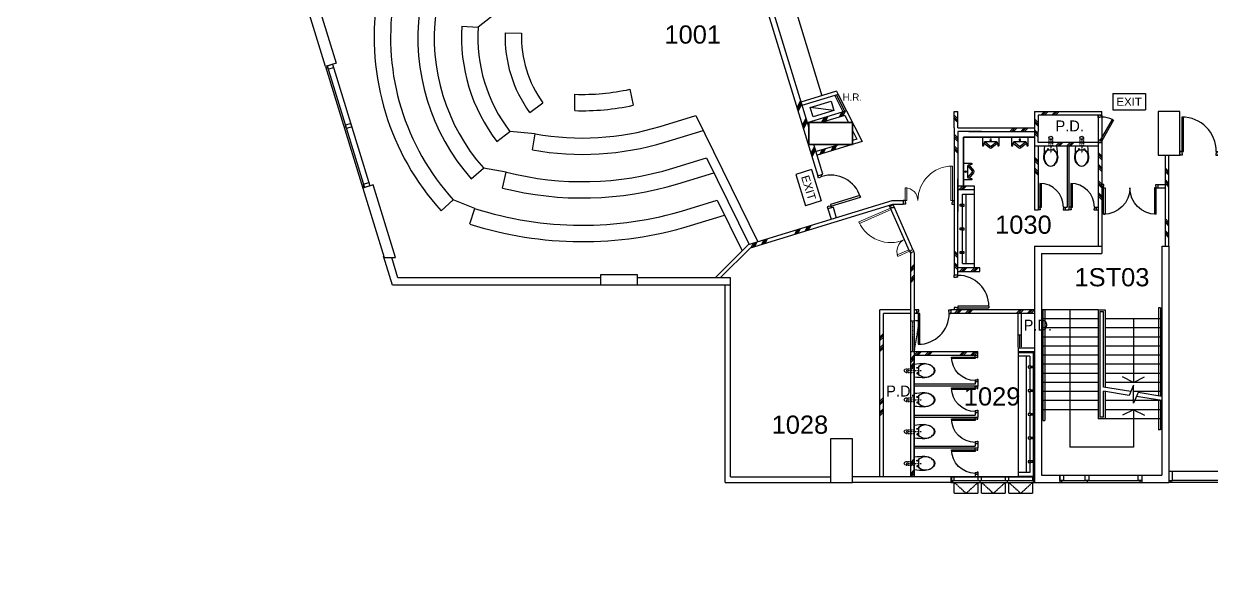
# Model space of a CAD drawing. Header units: millimetres. Extents: x -54207 to 276157, y -140012 to 190352.
# Drawn here: x 41096 to 73736, y 20229 to 35839 of the extents above; entities that cross this region are included whole.
import ezdxf
from ezdxf.enums import TextEntityAlignment as Align

# ---------------------------------------------------------------- set-up
doc = ezdxf.new("R2010")
doc.units = ezdxf.units.MM
for name, pattern in [('HIDDEN', [9.525, 6.35, -3.175]), ('HIDDEN2', [4.7625, 3.175, -1.5875]), ('HIDDENX2', [0.75, 0.5, -0.25])]:
    doc.linetypes.add(name, pattern=pattern)
for name, color, linetype in [('A-220-INTERNAL WALLS_PARTITIONS (GROUPED)', 8, 'Continuous'), ('COL-228', 8, 'Continuous'), ('DLN041_3', 8, 'Continuous'), ('DLN041__', 8, 'Continuous'), ('DLN061__', 8, 'Continuous'), ('DLN210__', 8, 'Continuous'), ('DLN220__', 8, 'Continuous'), ('DLN240_1', 8, 'Continuous'), ('DLN240__', 8, 'Continuous'), ('DLN280__', 8, 'Continuous'), ('DLN314__', 8, 'Continuous'), ('DLN325__', 8, 'Continuous'), ('DLN580_2', 8, 'Continuous'), ('DLN580__', 8, 'Continuous'), ('DLN583_2', 8, 'Continuous'), ('DLN583__', 8, 'Continuous'), ('DLN740_1', 8, 'Continuous'), ('DLN740__', 8, 'Continuous'), ('FITDOOR', 8, 'Continuous'), ('FURNITURE', 8, 'Continuous'), ('SEC-WALL', 8, 'Continuous')]:
    doc.layers.add(name, color=color, linetype=linetype)
doc.styles.add('ROMANS', font='swissl.ttf')
doc.styles.add('SWIS721LT750', font='swissl.ttf')

# ---------------------------------------------------------------- blocks, each defined once
blk = doc.blocks.new('DR1CR2')
at = {"layer": 'FITDOOR'}
for p, q in [((-50, 0), (-50, -50)), ((-50, 0), (0, 0)), ((0, 0), (0, -25)), ((-62.5, -50), (-50, -50)), ((-62.5, -50), (-62.5, -100)), ((-62.5, -100), (0, -100)), ((-12, -25), (0, -25)), ((-12, -75), (0, -75)), ((0, -75), (0, -100))]:
    blk.add_line(p, q, dxfattribs=at)
blk = doc.blocks.new('DR1CL2')
at = {"layer": 'FITDOOR'}
for p, q in [((50, 0), (0, 0)), ((0, 0), (0, -25)), ((50, 0), (50, -50)), ((12, -25), (0, -25)), ((0, -75), (0, -100)), ((12, -75), (0, -75)), ((62.5, -100), (0, -100)), ((62.5, -50), (50, -50)), ((62.5, -50), (62.5, -100))]:
    blk.add_line(p, q, dxfattribs=at)
blk = doc.blocks.new('DR1CL1')
at = {"layer": 'FITDOOR'}
for p, q in [((50, 0), (0, 0)), ((0, 0), (0, -75)), ((50, 0), (50, -50)), ((62.5, -75), (0, -75)), ((62.5, -50), (50, -50)), ((62.5, -50), (62.5, -75))]:
    blk.add_line(p, q, dxfattribs=at)
blk = doc.blocks.new('DR1CD')
at = {"layer": 'FITDOOR'}
for p, q in [((0, 1), (45, 1)), ((0, 1), (0, 0)), ((45, 0), (45, 1)), ((0, 0), (45, 0))]:
    blk.add_line(p, q, dxfattribs=at)
blk = doc.blocks.new('DR1CM')
at = {"layer": 'FITDOOR'}
blk.add_arc((0, 0), 1, 0, 90, dxfattribs=at)
blk = doc.blocks.new('DR1CR1')
at = {"layer": 'FITDOOR'}
for p, q in [((-50, 0), (0, 0)), ((-50, 0), (-50, -50)), ((0, 0), (0, -75)), ((-62.5, -50), (-62.5, -75)), ((-62.5, -50), (-50, -50)), ((-62.5, -75), (0, -75))]:
    blk.add_line(p, q, dxfattribs=at)
blk = doc.blocks.new('DR1AD')
at = {"layer": 'FITDOOR'}
for p, q in [((-45, 1), (0, 1)), ((-45, 1), (-45, 0)), ((0, 0), (0, 1)), ((-45, 0), (0, 0))]:
    blk.add_line(p, q, dxfattribs=at)
blk = doc.blocks.new('DR1AM')
at = {"layer": 'FITDOOR'}
blk.add_arc((0, 0), 1, 90, 180, dxfattribs=at)
blk = doc.blocks.new('FSEX-V01')
at = {"layer": 'DLN580__'}
for p, q in [((0, 300), (0, 0)), ((0, 300), (600, 300)), ((600, 300), (600, 0)), ((0, 0), (600, 0))]:
    blk.add_line(p, q, dxfattribs=at)
at = {"layer": 'DLN580__', "style": 'ROMANS'}
blk.add_text('EXIT', height=150, dxfattribs=at).set_placement((300, 150), align=Align.MIDDLE)
blk = doc.blocks.new('A$C287D2744')
at = {"layer": 'DLN314__'}
blk.add_line((0, 0), (0, -50), dxfattribs=at)
blk.add_lwpolyline([(50, 250), (-50, 250), (-50, 0), (50, 0)], close=True, dxfattribs=at)
blk = doc.blocks.new('A$C5E742EB3')
at = {"layer": 'DLN314__'}
blk.add_line((50, -100), (50, -150), dxfattribs=at)
blk.add_lwpolyline([(100, -100), (100, 0), (0, 0), (0, -100)], close=True, dxfattribs=at)
blk = doc.blocks.new('950 door')
at = {"layer": 'FITDOOR', "xscale": -950.0000000000001, "yscale": 950.0000000000001, "zscale": 950, "rotation": 197.0000000012496}
blk.add_blockref('DR1CM', (-220472, 55234), dxfattribs=at)
at = {"layer": 'FITDOOR', "xscale": -1, "rotation": 197.0000000012496}
for name, p in [('DR1CR2', (-219516, 55526)), ('DR1CL2', (-220520, 55219))]:
    blk.add_blockref(name, p, dxfattribs=at)
at = {"layer": 'FITDOOR', "xscale": -1, "yscale": 950.0000000000001, "rotation": 197.0000000012496}
blk.add_blockref('DR1CD', (-220472, 55234), dxfattribs=at)
blk = doc.blocks.new('wc-new')
at = {"layer": 'DLN740__', "linetype": 'HIDDEN2', "ltscale": 0.01}
for p, q in [((-75, 50), (150, 50)), ((-75, 0), (347, 0)), ((-75, -50), (150, -50))]:
    blk.add_line(p, q, dxfattribs=at)
at = {"layer": 'DLN740__', "linetype": 'ByBlock'}
blk.add_line((150, 171), (150, -171), dxfattribs=at)
for points in [[(261, 64), (231, 64, -1), (231, 88), (261, 88)], [(277, 113), (277, 124, -0.294171), (573, 165, -0.11195), (681, 82, -0.35994), (681, -82, -0.11195), (573, -165, -0.294171), (277, -124), (277, -113)], [(261, -64), (231, -64, 1), (231, -88), (261, -88)]]:
    blk.add_lwpolyline(points, format="xyb", dxfattribs=at)
blk.add_lwpolyline([(570, 157, 0.325454), (261, 96), (261, -96, 0.325454), (570, -157, 0.11195), (675, -76, 0.35994), (675, 76, 0.11195)], format="xyb", close=True, dxfattribs=at)
blk.add_circle((-75, 0), 50, dxfattribs=at)
for centre, start, end in [((769, -6996), 92.6182, 94.9339), ((769, 6996), 265.0661, 267.3818)]:
    blk.add_arc(centre, 7194, start, end, dxfattribs=at)
blk = doc.blocks.new('A$C72770EC8')
at = {"layer": 'DLN314__'}
blk.add_line((0, 50), (0, 0), dxfattribs=at)
blk.add_lwpolyline([(-50, 200), (50, 200), (50, 50), (-50, 50)], close=True, dxfattribs=at)
blk = doc.blocks.new('WINDOW-OPEN')
at = {"layer": 'DLN314__', "linetype": 'HIDDEN2', "ltscale": 0.05}
blk.add_lwpolyline([(650, 0), (0, 0), (0, 300), (650, 300)], close=True, dxfattribs=at)
blk.add_lwpolyline([(650, 0), (325, 300), (0, 0)], dxfattribs=at)
blk = doc.blocks.new('UP1')
at = {"layer": 'DLN740__', "linetype": 'ByBlock'}
for points in [[(174, -130, 0.355245), (154, -114), (-154, -114, 0.355245), (-174, -130), (-193, -221, -0.355529), (-202, -229), (-220, -229, -0.414214), (-230, -219), (-230, 0), (230, 0), (230, -219, -0.414214), (220, -229), (202, -229, -0.355529), (193, -221), (174, -130)], [(-181, -163), (-32, -288, 0.364844), (32, -288), (181, -163)], [(-166, -118), (-13, -248, 0.364844), (13, -248), (166, -118)]]:
    blk.add_lwpolyline(points, format="xyb", dxfattribs=at)
blk.add_circle((0, -64), 20.5, dxfattribs=at)
blk = doc.blocks.new('DR2M')
at = {"layer": 'FITDOOR'}
for centre, start, end in [((0, 0), 0, 90), ((1, 0), 90, 180)]:
    blk.add_arc(centre, 0.5, start, end, dxfattribs=at)
blk = doc.blocks.new('FSHR-V01')
at = {"layer": 'DLN580__'}
for p, q in [((0, 0), (600, -273)), ((0, 0), (600, 0)), ((0, -273), (0, 0)), ((600, 0), (600, -273)), ((600, -273), (0, -273))]:
    blk.add_line(p, q, dxfattribs=at)

msp = doc.modelspace()

# ---------------------------------------------------------------- linework, layer by layer
at = {"layer": 'A-220-INTERNAL WALLS_PARTITIONS (GROUPED)'}
for points in [[(48807, 36579), (49068, 36754), (49679, 34754), (49392, 34667), (48807, 36579)], [(62674, 33122), (63874, 33122), (63874, 32522), (62674, 32522), (62674, 33122)], [(62674, 33122), (63874, 33122), (63874, 32522), (62674, 32522), (62674, 33122)], [(62674, 33122), (63874, 33122), (63874, 32522), (62674, 32522), (62674, 33122)], [(62674, 33122), (63874, 33122), (63874, 32522), (62674, 32522), (62674, 33122)], [(62674, 33122), (63874, 33122), (63874, 32522), (62674, 32522), (62674, 33122)], [(62674, 33122), (63874, 33122), (63874, 32522), (62674, 32522), (62674, 33122)], [(51000, 29407), (51314, 29407), (50702, 31407), (50416, 31319), (51000, 29407)], [(56959, 28946), (57959, 28946), (57959, 28646), (56959, 28646), (56959, 28946)]]:
    msp.add_lwpolyline(points, dxfattribs=at)
at = {"layer": 'COL-228'}
msp.add_lwpolyline([(66599, 23222), (68849, 23222), (68849, 23372), (66599, 23372)], close=True, dxfattribs=at)
at = {"layer": 'DLN061__'}
for p, q in [((62447, 33716), (62347, 33529)), ((62462, 33669), (62362, 33481)), ((62476, 33621), (62377, 33434)), ((63518, 33276), (63584, 33400)), ((63565, 33290), (63632, 33415)), ((63613, 33305), (63680, 33430)), ((66674, 33322), (66774, 33222)), ((69051, 33322), (69151, 33422)), ((69101, 33322), (69201, 33422)), ((69151, 33322), (69251, 33422)), ((69351, 33322), (69451, 33422)), ((69401, 33322), (69501, 33422)), ((69451, 33322), (69551, 33422)), ((62595, 33232), (62496, 33044)), ((62610, 33184), (62510, 32997)), ((62624, 33136), (62525, 32949)), ((63034, 33128), (63101, 33253)), ((63082, 33142), (63149, 33267)), ((63130, 33157), (63196, 33282)), ((66674, 33272), (66774, 33172)), ((66674, 33222), (66774, 33122)), ((68200, 32872), (68300, 32972)), ((68250, 32872), (68350, 32972)), ((68300, 32872), (68400, 32972)), ((68500, 32872), (68600, 32972)), ((68550, 32872), (68650, 32972)), ((68600, 32872), (68700, 32972)), ((68974, 33122), (68874, 33222)), ((68974, 33072), (68874, 33172)), ((68974, 33022), (68874, 33122)), ((66674, 32801), (66774, 32701)), ((66674, 32751), (66774, 32651)), ((66674, 32701), (66774, 32601)), ((68974, 32822), (68874, 32922)), ((68974, 32772), (68874, 32872)), ((68974, 32722), (68874, 32822)), ((62830, 32464), (62730, 32277)), ((62844, 32416), (62745, 32229)), ((62859, 32369), (62759, 32181)), ((62974, 32247), (63041, 32372)), ((63022, 32262), (63089, 32387)), ((63070, 32276), (63137, 32401)), ((63285, 32342), (63352, 32467)), ((63333, 32357), (63400, 32482)), ((63381, 32371), (63447, 32496)), ((66674, 32478), (66774, 32378)), ((66674, 32428), (66774, 32328)), ((66674, 32378), (66774, 32278)), ((69459, 32472), (69559, 32572)), ((69509, 32472), (69609, 32572)), ((69559, 32472), (69659, 32572)), ((69759, 32472), (69859, 32572)), ((69809, 32472), (69909, 32572)), ((69859, 32472), (69959, 32572)), ((68974, 32072), (68874, 32172)), ((68974, 32022), (68874, 32122)), ((68974, 31972), (68874, 32072)), ((70624, 32299), (70724, 32199)), ((70624, 32249), (70724, 32149)), ((70624, 32199), (70724, 32099)), ((68974, 31772), (68874, 31872)), ((68974, 31722), (68874, 31822)), ((68974, 31672), (68874, 31772)), ((70624, 31977), (70724, 31877)), ((70624, 31927), (70724, 31827)), ((70624, 31877), (70724, 31777)), ((72474, 31870), (72574, 31770)), ((72474, 31820), (72574, 31720)), ((72474, 31770), (72574, 31670)), ((66802, 31272), (66902, 31372)), ((66852, 31272), (66952, 31372)), ((66902, 31272), (67002, 31372)), ((70624, 31523), (70724, 31423)), ((70624, 31473), (70724, 31373)), ((70624, 31423), (70724, 31323)), ((72474, 31547), (72574, 31447)), ((72474, 31497), (72574, 31397)), ((72474, 31447), (72574, 31347)), ((70624, 31200), (70724, 31100)), ((70624, 31150), (70724, 31050)), ((70624, 31100), (70724, 31000)), ((72474, 30470), (72574, 30370)), ((72474, 30420), (72574, 30320)), ((72474, 30370), (72574, 30270)), ((62286, 30050), (62353, 30175)), ((62286, 30050), (62353, 30175)), ((62334, 30064), (62400, 30189)), ((62334, 30064), (62400, 30189)), ((62382, 30079), (62448, 30204)), ((62382, 30079), (62448, 30204)), ((62573, 30138), (62639, 30262)), ((62573, 30138), (62639, 30262)), ((62621, 30152), (62687, 30277)), ((62621, 30152), (62687, 30277)), ((62669, 30167), (62735, 30292)), ((62669, 30167), (62735, 30292)), ((72474, 30147), (72574, 30047)), ((72474, 30097), (72574, 29997)), ((72474, 30047), (72574, 29947)), ((61093, 29685), (61159, 29810)), ((61141, 29700), (61207, 29825)), ((61189, 29714), (61255, 29839)), ((61380, 29773), (61446, 29898)), ((61380, 29773), (61446, 29898)), ((61428, 29787), (61494, 29912)), ((61428, 29787), (61494, 29912)), ((61475, 29802), (61542, 29927)), ((61475, 29802), (61542, 29927)), ((66674, 29596), (66774, 29496)), ((66674, 29546), (66774, 29446)), ((66674, 29496), (66774, 29396)), ((65574, 29220), (65474, 29120)), ((65574, 29170), (65474, 29070)), ((65574, 29120), (65474, 29020)), ((66674, 29273), (66774, 29173)), ((66674, 29223), (66774, 29123)), ((66674, 29173), (66774, 29073)), ((66820, 29022), (66920, 29122)), ((66870, 29022), (66970, 29122)), ((66920, 29022), (67020, 29122)), ((67129, 29022), (67229, 29122)), ((67179, 29022), (67279, 29122)), ((67229, 29022), (67329, 29122)), ((65574, 28920), (65474, 28820)), ((65574, 28870), (65474, 28770)), ((65574, 28820), (65474, 28720)), ((66674, 27872), (66774, 27972)), ((66724, 27872), (66824, 27972)), ((66774, 27872), (66874, 27972)), ((66974, 27872), (67074, 27972)), ((67024, 27872), (67124, 27972)), ((67074, 27872), (67174, 27972)), ((68374, 27872), (68474, 27972)), ((68424, 27872), (68524, 27972)), ((68474, 27872), (68574, 27972)), ((68674, 27872), (68774, 27972)), ((68724, 27872), (68824, 27972)), ((68774, 27872), (68874, 27972)), ((64724, 27322), (64624, 27222)), ((64724, 27272), (64624, 27172)), ((64724, 27222), (64624, 27122)), ((64724, 27022), (64624, 26922)), ((64724, 26972), (64624, 26872)), ((64724, 26922), (64624, 26822)), ((65574, 26722), (65674, 26822)), ((65624, 26722), (65724, 26822)), ((65674, 26722), (65774, 26822)), ((65874, 26722), (65974, 26822)), ((65924, 26722), (66024, 26822)), ((65974, 26722), (66074, 26822)), ((66824, 26722), (66924, 26822)), ((66874, 26722), (66974, 26822)), ((66924, 26722), (67024, 26822)), ((67124, 26722), (67224, 26822)), ((67174, 26722), (67274, 26822)), ((67224, 26722), (67324, 26822)), ((65574, 26722), (65474, 26622)), ((65574, 26672), (65474, 26572)), ((65574, 26622), (65474, 26522)), ((65574, 26522), (65474, 26422)), ((65574, 26472), (65474, 26372)), ((65574, 26422), (65474, 26322)), ((64724, 25557), (64624, 25457)), ((64724, 25507), (64624, 25407)), ((64724, 25457), (64624, 25357)), ((64724, 25257), (64624, 25157)), ((64724, 25207), (64624, 25107)), ((64724, 25157), (64624, 25057)), ((65574, 23872), (65474, 23772)), ((65574, 23822), (65474, 23722)), ((65574, 23772), (65474, 23672)), ((65574, 23572), (65474, 23472)), ((65574, 23522), (65474, 23422)), ((65574, 23472), (65474, 23372))]:
    msp.add_line(p, q, dxfattribs=at)
at = {"layer": 'DLN210__'}
for p, q in [((63385, 33862), (63615, 33410)), ((63433, 33877), (63664, 33425)), ((63482, 33892), (63712, 33440)), ((63341, 30791), (63198, 30747)), ((60524, 23372), (60524, 28846)), ((60374, 23222), (60374, 28646)), ((81274, 23522), (72574, 23522)), ((60374, 23222), (63274, 23222)), ((60524, 23372), (63274, 23372)), ((66574, 23372), (63874, 23372)), ((66574, 23222), (63874, 23222)), ((66574, 23372), (66574, 23222)), ((66574, 23372), (68874, 23372)), ((66574, 23272), (68874, 23272)), ((66574, 23222), (68874, 23222)), ((69574, 23422), (71824, 23422)), ((69574, 23272), (71824, 23272)), ((69574, 23222), (71824, 23222)), ((81274, 23222), (72574, 23222)), ((81274, 23272), (72674, 23272))]:
    msp.add_line(p, q, dxfattribs=at)
at = {"layer": 'DLN210__', "linetype": 'HIDDENX2'}
msp.add_line((63274, 23372), (63274, 23222), dxfattribs=at)
at = {"layer": 'DLN220__'}
for p, q in [((59880, 41598), (62920, 31655)), ((60024, 41642), (62674, 32974)), ((63436, 33982), (62457, 33683)), ((63436, 33982), (63482, 33892)), ((63482, 33892), (62486, 33588)), ((63712, 33440), (62632, 33110)), ((63661, 33319), (63015, 33122)), ((63661, 33319), (63762, 33122)), ((63712, 33440), (64138, 32603)), ((66674, 33422), (66774, 33422)), ((66674, 32972), (66674, 33422)), ((66774, 32972), (66774, 33422)), ((68874, 33422), (68874, 32472)), ((68874, 33422), (70724, 33422)), ((68974, 33322), (68974, 32872)), ((70724, 33322), (68974, 33322)), ((70624, 33322), (70624, 32572)), ((70724, 33322), (70724, 33422)), ((70724, 33322), (70724, 32572)), ((62674, 33018), (62662, 33014)), ((66674, 32972), (66674, 28922)), ((66774, 32972), (68874, 32972)), ((63874, 32902), (63995, 32664)), ((63995, 32664), (63874, 32627)), ((66774, 32872), (66774, 30672)), ((67424, 32872), (66774, 32872)), ((66774, 32872), (66774, 32222)), ((67074, 32872), (68874, 32872)), ((68874, 32872), (68874, 31122)), ((68974, 32572), (68974, 32872)), ((63064, 31699), (62812, 32522)), ((63532, 32522), (62874, 32321)), ((64138, 32603), (62903, 32225)), ((68874, 32472), (68874, 30722)), ((70624, 32472), (68874, 32472)), ((68874, 32472), (68874, 31122)), ((70624, 32572), (68974, 32572)), ((68974, 32472), (68974, 30722)), ((70624, 32572), (70624, 29722)), ((70624, 32572), (70724, 32572)), ((70624, 32572), (70724, 32572)), ((70724, 32572), (70624, 32572)), ((70624, 32572), (70724, 32572)), ((70724, 32572), (70724, 29722)), ((66774, 32122), (66774, 30672)), ((72474, 29722), (72474, 32222)), ((72574, 29722), (72574, 32222)), ((62920, 31655), (63064, 31699)), ((62920, 31655), (63064, 31699)), ((66774, 28922), (66774, 31572)), ((67224, 31372), (66774, 31372)), ((67224, 31272), (67224, 31372)), ((72274, 31422), (72474, 31422)), ((72274, 31322), (72274, 31422)), ((67224, 31272), (66774, 31272)), ((72274, 31322), (72474, 31322)), ((61019, 29767), (64968, 30974)), ((61072, 29679), (64983, 30874)), ((63198, 30747), (63286, 30460)), ((63341, 30791), (63429, 30504)), ((64968, 30974), (65272, 30974)), ((64983, 30874), (64991, 30856)), ((64983, 30874), (65272, 30874)), ((65272, 30974), (65272, 30874)), ((68874, 30722), (68974, 30722)), ((61019, 29767), (60098, 28846)), ((51233, 28646), (50987, 29450)), ((51381, 28846), (51209, 29407)), ((61072, 29679), (60240, 28846)), ((65465, 29535), (65556, 29575)), ((65465, 29535), (65474, 29513)), ((65556, 29575), (65574, 29534)), ((67374, 29122), (66774, 29122)), ((67374, 29022), (67374, 29122)), ((56959, 28846), (51381, 28846)), ((60524, 28846), (57959, 28846)), ((66774, 28922), (66674, 28922)), ((66774, 29022), (67374, 29022)), ((56959, 28646), (51233, 28646)), ((60524, 28646), (57959, 28646)), ((64624, 23372), (64624, 27972)), ((65474, 27972), (64624, 27972)), ((64724, 26822), (64724, 27872)), ((65474, 27872), (64724, 27872)), ((65632, 27972), (65574, 27972)), ((65632, 27872), (65574, 27872)), ((65632, 27972), (65632, 27872)), ((68874, 27972), (66582, 27972)), ((66582, 27972), (66582, 27885)), ((68874, 27872), (66582, 27872)), ((66774, 27972), (66674, 27972)), ((68424, 27222), (68424, 27872)), ((68524, 27222), (68524, 27872)), ((68524, 27272), (68424, 27272)), ((64724, 23372), (64724, 26822)), ((65474, 23372), (65474, 26822)), ((65574, 26822), (67324, 26822)), ((67324, 26722), (67324, 26822)), ((68424, 26922), (68874, 26922)), ((68424, 26922), (68424, 26822)), ((68424, 26822), (68524, 26822)), ((68424, 26822), (68874, 26822)), ((65574, 26722), (67324, 26722)), ((65574, 23372), (65574, 26722))]:
    msp.add_line(p, q, dxfattribs=at)
at = {"layer": 'DLN220__', "linetype": 'HIDDEN2', "ltscale": 0.1}
for p, q in [((67124, 32872), (66774, 32872)), ((65474, 27672), (65574, 27672)), ((65474, 27672), (65574, 27672)), ((65524, 27672), (65524, 26822)), ((68424, 26922), (68424, 27272)), ((68524, 26922), (68524, 27272)), ((65474, 26822), (65574, 26822)), ((65474, 26822), (65574, 26822))]:
    msp.add_line(p, q, dxfattribs=at)
at = {"layer": 'DLN220__', "linetype": 'ByBlock'}
for p, q in [((65444, 29580), (64887, 30845)), ((64991, 30856), (64900, 30816)), ((65531, 29632), (65017, 30799))]:
    msp.add_line(p, q, dxfattribs=at)
at = {"layer": 'DLN220__', "linetype": 'HIDDEN2', "ltscale": 0.05}
msp.add_line((68474, 26922), (68474, 27272), dxfattribs=at)
at = {"layer": 'DLN240_1'}
for p, q in [((70624, 27972), (69074, 27972)), ((69109, 27972), (69109, 24922)), ((69159, 27972), (69159, 24922)), ((69849, 27972), (69849, 24197)), ((70624, 27972), (70624, 24972)), ((70624, 27972), (70824, 27972)), ((70674, 27922), (70674, 25022)), ((70674, 27922), (70774, 27922)), ((70774, 25846), (70774, 27922)), ((70824, 27972), (70824, 25838)), ((72289, 28022), (72289, 25602)), ((72339, 28022), (72289, 28022)), ((72339, 28022), (72339, 25594)), ((70624, 27722), (69074, 27722)), ((70624, 27472), (69074, 27472)), ((72374, 27722), (70824, 27722)), ((72374, 27472), (70824, 27472)), ((71599, 27722), (71599, 25972)), ((70624, 27222), (69074, 27222)), ((72374, 27222), (70824, 27222)), ((70624, 26972), (69074, 26972)), ((72374, 26972), (70824, 26972)), ((70624, 26722), (69074, 26722)), ((70624, 26472), (69074, 26472)), ((72374, 26722), (70824, 26722)), ((72374, 26472), (70824, 26472)), ((70624, 26222), (69074, 26222)), ((72374, 26222), (70824, 26222)), ((71599, 25972), (71294, 26124)), ((71599, 25972), (71904, 26124)), ((70624, 25972), (69074, 25972)), ((71527, 25725), (70774, 25846)), ((72374, 25972), (70824, 25972)), ((70624, 25722), (69074, 25722)), ((70624, 25472), (69074, 25472)), ((70774, 25022), (70774, 25730)), ((71482, 25616), (70774, 25730)), ((70824, 25722), (70824, 24972)), ((72374, 25472), (70824, 25472)), ((72374, 25722), (71599, 25722)), ((72374, 25472), (71679, 25584)), ((72374, 25588), (71726, 25693)), ((72289, 25486), (72289, 24672)), ((72339, 25478), (72339, 24672)), ((70624, 25222), (69074, 25222)), ((72374, 25222), (70824, 25222)), ((71599, 25222), (71294, 25070)), ((71599, 25222), (71599, 24197)), ((71599, 25222), (71904, 25070)), ((69109, 24922), (69159, 24922)), ((70824, 24972), (70624, 24972)), ((70774, 25022), (70674, 25022)), ((72374, 24972), (70824, 24972)), ((72339, 24672), (72289, 24672)), ((71599, 24197), (69849, 24197))]:
    msp.add_line(p, q, dxfattribs=at)
at = {"layer": 'DLN240_1', "linetype": 'HIDDENX2'}
msp.add_line((70624, 23422), (70824, 23422), dxfattribs=at)
at = {"layer": 'DLN240_1'}
msp.add_lwpolyline([(71726, 25693), (71599, 25403), (71599, 25900), (71482, 25616)], dxfattribs=at)
at = {"layer": 'DLN240__'}
for p, q in [((54134, 36175), (53587, 35743)), ((53138, 35773), (53587, 35743)), ((54331, 35593), (54780, 35576)), ((57753, 34036), (57846, 33596)), ((55002, 33398), (55365, 33664)), ((56239, 33450), (56247, 33900)), ((58588, 33015), (59567, 33314)), ((54101, 32600), (54456, 32875)), ((55149, 32814), (54456, 32875)), ((55081, 32369), (55149, 32814)), ((58720, 32585), (59768, 32905)), ((58939, 31868), (59862, 32150)), ((53390, 31575), (53729, 31871)), ((54360, 31758), (53729, 31871)), ((54256, 31321), (54360, 31758)), ((59071, 31437), (60063, 31740)), ((52567, 30695), (52901, 30997)), ((53490, 30760), (52901, 30997)), ((53357, 30331), (53490, 30760)), ((59290, 30720), (60156, 30985)), ((59422, 30290), (60357, 30576))]:
    msp.add_line(p, q, dxfattribs=at)
for points in [[(59567, 33314), (61274, 29845)], [(59862, 32150), (61032, 29771)], [(60156, 30985), (60842, 29590)]]:
    msp.add_lwpolyline(points, dxfattribs=at)
for centre, radius, start, end in [((57828, 35463), 7100, 171.8157, 222.1843), ((57828, 35463), 6650, 171.8157, 222.1843), ((57828, 35463), 5900, 172.7791, 221.2209), ((57828, 35463), 5450, 172.7791, 221.2209), ((57828, 35463), 4700, 176.2164, 217.5278), ((57828, 35463), 4250, 176.2164, 217.5008), ((57828, 35463), 3500, 177.8605, 216.1395), ((57828, 35463), 3050, 177.8605, 216.1395), ((56454, 39996), 6100, 268.0531, 282.2983), ((56454, 39996), 6550, 268.1176, 282.2662), ((56454, 39996), 7300, 259.705, 287), ((56454, 39996), 7750, 259.7994, 287), ((56454, 39996), 8500, 255.7418, 287), ((56454, 39996), 8950, 255.7801, 287), ((56454, 39996), 9700, 252.2058, 287), ((56454, 39996), 10150, 252.2322, 287)]:
    msp.add_arc(centre, radius, start, end, dxfattribs=at)
at = {"layer": 'DLN280__'}
for p, q in [((68874, 29722), (68874, 23222)), ((68874, 29722), (70724, 29722)), ((70724, 29722), (70724, 29522)), ((72374, 29722), (72374, 23422)), ((72374, 29722), (72574, 29722)), ((72574, 29722), (72574, 23222)), ((69074, 29522), (69074, 23422)), ((69074, 29522), (70724, 29522)), ((68874, 23222), (69574, 23222)), ((69074, 23422), (69574, 23422)), ((69574, 23422), (69574, 23222)), ((70624, 23422), (70824, 23422)), ((71824, 23422), (71824, 23222)), ((71824, 23422), (72374, 23422)), ((71824, 23222), (72374, 23222)), ((72374, 23222), (72574, 23222))]:
    msp.add_line(p, q, dxfattribs=at)
for points in [[(72274, 33422), (72274, 32222), (72874, 32222), (72874, 33422)], [(62674, 32522), (63874, 32522), (63874, 33122), (62674, 33122)], [(63274, 24422), (63274, 23222), (63874, 23222), (63874, 24422)], [(63274, 24422), (63274, 23222), (63874, 23222), (63874, 24422)], [(63274, 24422), (63274, 23222), (63874, 23222), (63874, 24422)]]:
    msp.add_lwpolyline(points, close=True, dxfattribs=at)
at = {"layer": 'DLN314__', "linetype": 'HIDDEN', "ltscale": 0.03}
for p, q in [((66599, 23222), (66599, 23372)), ((68849, 23222), (68849, 23372))]:
    msp.add_line(p, q, dxfattribs=at)
at = {"layer": 'DLN314__'}
msp.add_line((68849, 23272), (68849, 23222), dxfattribs=at)
msp.add_lwpolyline([(68874, 23272), (68874, 23372), (68824, 23372), (68824, 23272)], close=True, dxfattribs=at)
at = {"layer": 'DLN325__', "linetype": 'HIDDENX2', "ltscale": 0.3}
msp.add_line((65574, 26822), (65713, 27656), dxfattribs=at)
at = {"layer": 'DLN325__', "lineweight": 9}
for points in [[(66622, 30974), (66622, 31924), (66577, 31924), (66577, 30974), (66622, 30974)], [(65322, 30974), (65367, 30974), (65367, 31324), (65322, 31324), (65322, 30974)], [(64920, 30770), (64051, 30387), (64069, 30346), (64938, 30729), (64920, 30770)], [(65444, 29580), (65426, 29621), (65106, 29480), (65124, 29439), (65444, 29580)]]:
    msp.add_lwpolyline(points, dxfattribs=at)
for centre, radius, start, end in [((66622, 30974), 950, 90, 180), ((65322, 30974), 350, 0, 90), ((64920, 30770), 950, 203.7865, 293.7865), ((65444, 29580), 350, 113.7865, 203.7865)]:
    msp.add_arc(centre, radius, start, end, dxfattribs=at)
at = {"layer": 'DLN325__', "linetype": 'HIDDENX2', "ltscale": 0.3}
msp.add_arc((65574, 27072), 600, 76.5935, 90, dxfattribs=at)
at = {"layer": 'DLN583__'}
for p, q in [((49392, 34667), (50416, 31319)), ((49440, 34681), (50463, 31334)), ((49583, 34725), (50607, 31378))]:
    msp.add_line(p, q, dxfattribs=at)
at = {"layer": 'DLN740__', "linetype": 'ByBlock'}
for p, q in [((67924, 32722), (66924, 32722)), ((66924, 31372), (66924, 32722)), ((67924, 32710), (66936, 32710)), ((66936, 31372), (66936, 32710)), ((68874, 32722), (67924, 32722)), ((68874, 32710), (67924, 32710)), ((66899, 29247), (66899, 31147)), ((66899, 31147), (67224, 31147)), ((66999, 29247), (66999, 31147)), ((67224, 29147), (67224, 31272)), ((67224, 29122), (66774, 29122)), ((66899, 29247), (67224, 29247)), ((67224, 29147), (67224, 29122)), ((68424, 26822), (68424, 23372)), ((68424, 26797), (68849, 26797)), ((68424, 26797), (68424, 26797)), ((68849, 23397), (68849, 26797)), ((68749, 26697), (68424, 26697)), ((68649, 26697), (68649, 23497)), ((68749, 26697), (68749, 26419)), ((68749, 26375), (68749, 25769)), ((68749, 25725), (68749, 25119)), ((68749, 25075), (68749, 24469)), ((68749, 24425), (68749, 23497)), ((68749, 23497), (68424, 23497)), ((68424, 23397), (68849, 23397))]:
    msp.add_line(p, q, dxfattribs=at)
at = {"layer": 'DLN740__'}
for p, q in [((69774, 32472), (69774, 30797)), ((69824, 32472), (69824, 30722)), ((69724, 30797), (69774, 30797)), ((69724, 30722), (69824, 30722)), ((70524, 30797), (70624, 30797)), ((70524, 30722), (70624, 30722)), ((67249, 25922), (65574, 25922)), ((67324, 25872), (65574, 25872)), ((67249, 25997), (67249, 25922)), ((67324, 25997), (67324, 25872)), ((67324, 25922), (67324, 25872)), ((67249, 25147), (67249, 25072)), ((67324, 25147), (67324, 25022)), ((65574, 25072), (67249, 25072)), ((65574, 25022), (67324, 25022)), ((65574, 24222), (67249, 24222)), ((65574, 24172), (67324, 24172)), ((67249, 24297), (67249, 24222)), ((67324, 24297), (67324, 24172)), ((67249, 23472), (67249, 23372)), ((67324, 23472), (67324, 23372))]:
    msp.add_line(p, q, dxfattribs=at)
at = {"layer": 'DLN740__', "linetype": 'ByBlock'}
for points in [[(66868, 30822), (66830, 30822), (66830, 30872), (66868, 30872)], [(66945, 30869), (66868, 30869), (66868, 30825), (66945, 30825)], [(66868, 30172), (66830, 30172), (66830, 30222), (66868, 30222)], [(66945, 30219), (66868, 30219), (66868, 30175), (66945, 30175)], [(66868, 29522), (66830, 29522), (66830, 29572), (66868, 29572)], [(66945, 29569), (66868, 29569), (66868, 29525), (66945, 29525)], [(68703, 26375), (68780, 26375), (68780, 26419), (68703, 26419)], [(68780, 26422), (68818, 26422), (68818, 26372), (68780, 26372)], [(68703, 25725), (68780, 25725), (68780, 25769), (68703, 25769)], [(68780, 25772), (68818, 25772), (68818, 25722), (68780, 25722)], [(68703, 25075), (68780, 25075), (68780, 25119), (68703, 25119)], [(68780, 25122), (68818, 25122), (68818, 25072), (68780, 25072)], [(68703, 24425), (68780, 24425), (68780, 24469), (68703, 24469)], [(68780, 24472), (68818, 24472), (68818, 24422), (68780, 24422)], [(68703, 23775), (68780, 23775), (68780, 23819), (68703, 23819)], [(68780, 23822), (68818, 23822), (68818, 23772), (68780, 23772)]]:
    msp.add_lwpolyline(points, close=True, dxfattribs=at)
at = {"layer": 'FITDOOR'}
msp.add_lwpolyline([(110975, 25170, 0, 0, 0.520567), (110975, 25170, 0, 330364, 0.520567)], format="xyseb", dxfattribs=at)
msp.add_lwpolyline([(70724, 32622), (70691, 32641), (71019, 33209), (71051, 33190)], close=True, dxfattribs=at)
msp.add_arc((70681, 32356), 917, 68.3781, 87.2996, dxfattribs=at)
at = {"layer": 'FURNITURE'}
msp.add_line((61504, 38853), (63031, 33859), dxfattribs=at)
at = {"layer": 'SEC-WALL', "linetype": 'Continuous'}
for p, q in [((65474, 26822), (65474, 29513)), ((65574, 29534), (65574, 23372))]:
    msp.add_line(p, q, dxfattribs=at)

# ---------------------------------------------------------------- block references
at = {"layer": 'DLN314__'}
for name, p, rotation in [('A$C72770EC8', (49407, 34619), 286.999999999218), ('A$C72770EC8', (49904, 32993), 286.999999999218), ('A$C72770EC8', (50401, 31367), 286.999999999218), ('WINDOW-OPEN', (67324, 23222), 180), ('WINDOW-OPEN', (68074, 23222), 180), ('WINDOW-OPEN', (68824, 23222), 180)]:
    msp.add_blockref(name, p, dxfattribs=dict(at, rotation=rotation))
at = {"layer": 'DLN314__', "xscale": -1, "rotation": 196.999999999999}
msp.add_blockref('950 door', (267614, 149602), dxfattribs=at)
at = {"layer": 'DLN314__'}
for name, p in [('A$C287D2744', (72624, 23272)), ('A$C5E742EB3', (66574, 23372)), ('A$C5E742EB3', (67324, 23372)), ('A$C5E742EB3', (68074, 23372)), ('A$C72770EC8', (69624, 23222)), ('A$C72770EC8', (70324, 23222)), ('A$C72770EC8', (71774, 23222))]:
    msp.add_blockref(name, p, dxfattribs=at)
at = {"layer": 'DLN325__'}
for name, p, rotation in [('DR1CL2', (70724, 33322), 269.9999957052501), ('DR1CL2', (63016, 31685), 286.9999999989872), ('DR1CR2', (65632, 27872), 180), ('DR1CL2', (66582, 27872), 180)]:
    msp.add_blockref(name, p, dxfattribs=dict(at, rotation=rotation))
at = {"layer": 'DLN325__', "xscale": -1}
for name, p, rotation in [('DR1CL2', (70724, 32572), 270.0000000000226), ('DR1CL2', (70724, 31322), 180), ('DR1CR2', (72274, 31322), 180), ('DR1CR2', (66774, 28922), 270), ('DR1CL2', (66774, 27972), 270)]:
    msp.add_blockref(name, p, dxfattribs=dict(at, rotation=rotation))
at = {"layer": 'DLN325__'}
for name, p, xscale, yscale, zscale, rotation in [('DR1AM', (63279, 30824), 850.0000000000076, 850.0000000000076, 850.0000000000076, 286.9999999998534), ('DR2M', (70774, 31322), -1449.999999999985, 1450.000000000005, 1450, 180), ('DR1AM', (66774, 28068), 850, 850, 850, 270), ('DR1AM', (65682, 27872), 850, 850, 850, 180)]:
    msp.add_blockref(name, p, dxfattribs=dict(at, xscale=xscale, yscale=yscale, zscale=zscale, rotation=rotation))
for name, p, yscale, rotation in [('DR1AD', (63279, 30824), 849.9999999999927, 286.9999999989872), ('DR1CD', (72224, 31322), 725.0000000000069, 180.0000000016676), ('DR1AD', (65682, 27872), 850, 180), ('DR1AD', (66774, 28022), 850, 270)]:
    msp.add_blockref(name, p, dxfattribs=dict(at, yscale=yscale, rotation=rotation))
at = {"layer": 'DLN325__', "xscale": -1, "yscale": 725.0000000000069, "rotation": 180}
msp.add_blockref('DR1CD', (70774, 31322), dxfattribs=at)
at = {"layer": 'DLN325__', "extrusion": (-9.25676e-54, 3.02725e-53, -1), "zscale": -1, "rotation": 72.99999999926577}
msp.add_blockref('DR1CL2', (-63294, 30776), dxfattribs=at)
at = {"layer": 'DLN325__', "lineweight": 9, "extrusion": (1.11755e-53, 6.16594e-54, -1), "zscale": -1, "rotation": 246.213534019325}
for name, p in [('DR1CL2', (-64900, 30816)), ('DR1CR2', (-65465, 29535))]:
    msp.add_blockref(name, p, dxfattribs=at)
at = {"layer": 'DLN325__', "lineweight": 9, "extrusion": (5.54055e-53, 6.42498e-54, -1), "zscale": -1}
for name, p in [('DR1CR2', (-65272, 30974)), ('DR1CL2', (-66672, 30974))]:
    msp.add_blockref(name, p, dxfattribs=at)
at = {"layer": 'DLN583_2', "xscale": 1.499999999986787, "yscale": 1.499999999986787, "zscale": 1.499999999986787}
msp.add_blockref('FSEX-V01', (71029, 33470), dxfattribs=at)
at = {"layer": 'DLN583__', "rotation": 196.9999999999969}
msp.add_blockref('FSHR-V01', (63364, 33452), dxfattribs=at)
at = {"layer": 'DLN583__', "xscale": 1.5, "yscale": 1.5, "zscale": 1.5, "rotation": 286.9999999981359}
msp.add_blockref('FSEX-V01', (62322, 31694), dxfattribs=at)
at = {"layer": 'DLN740_1', "xscale": -1, "yscale": 650, "rotation": 90}
for p in [(67249, 26672), (67249, 25822), (67249, 24972), (67249, 24122)]:
    msp.add_blockref('DR1CD', p, dxfattribs=at)
at = {"layer": 'DLN740_1', "xscale": -650, "yscale": 650, "zscale": 650, "rotation": 90}
for p in [(67249, 26672), (67249, 25822), (67249, 24972), (67249, 24122)]:
    msp.add_blockref('DR1CM', p, dxfattribs=at)
at = {"layer": 'DLN740_1', "rotation": 90}
for name, p in [('DR1CR1', (67249, 26722)), ('DR1CL1', (67249, 25997)), ('DR1CR1', (67249, 25872)), ('DR1CL1', (67249, 25147)), ('DR1CR1', (67249, 25022)), ('DR1CL1', (67249, 24297)), ('DR1CR1', (67249, 24172)), ('DR1CL1', (67249, 23447))]:
    msp.add_blockref(name, p, dxfattribs=at)
at = {"layer": 'DLN740__', "linetype": 'ByBlock', "extrusion": (0, 0, -1), "zscale": -1}
for p in [(-67674, 32710), (-68474, 32710)]:
    msp.add_blockref('UP1', p, dxfattribs=at)
at = {"layer": 'DLN740__', "linetype": 'ByBlock', "rotation": 270.0000000000053}
for p in [(69324, 32622), (70174, 32622)]:
    msp.add_blockref('wc-new', p, dxfattribs=at)
at = {"layer": 'DLN740__', "linetype": 'ByBlock', "extrusion": (0, 0, -1), "xscale": -1, "zscale": -1, "rotation": 270}
msp.add_blockref('UP1', (-66924, 31772), dxfattribs=at)
at = {"layer": 'DLN740__', "yscale": 650.0000000000147}
for p in [(69024, 30797), (69874, 30797)]:
    msp.add_blockref('DR1CD', p, dxfattribs=at)
at = {"layer": 'DLN740__', "xscale": 650.0000000000144, "yscale": 650.0000000000144, "zscale": 650.0000000000144}
for p in [(69024, 30797), (69874, 30797)]:
    msp.add_blockref('DR1CM', p, dxfattribs=at)
at = {"layer": 'DLN740__', "extrusion": (0, 0, -1), "zscale": -1}
for name, p in [('DR1CR1', (-68974, 30797)), ('DR1CL1', (-69724, 30797)), ('DR1CR1', (-69824, 30797)), ('DR1CL1', (-70574, 30797))]:
    msp.add_blockref(name, p, dxfattribs=at)
at = {"layer": 'DLN740__', "linetype": 'ByBlock'}
for p in [(65424, 26299), (65424, 25496), (65424, 24621), (65424, 23746)]:
    msp.add_blockref('wc-new', p, dxfattribs=at)

# ---------------------------------------------------------------- texts
at = {"layer": 'DLN041_3', "style": 'SWIS721LT750'}
for s, p in [('1001', (58707, 35293)), ('1030', (67796, 30062)), ('1ST03', (69978, 28617)), ('1029', (66936, 25338)), ('1028', (61653, 24562))]:
    msp.add_text(s, height=500, dxfattribs=at).set_placement(p)
at = {"layer": 'DLN041__', "char_height": 300, "width": 1310.63, "attachment_point": 7, "style": 'SWIS721LT750'}
for insert in [(69455, 32878), (68579, 27399), (64802, 25586)]:
    msp.add_mtext('{\\fUnivers|b0|i0|c0|p34;P.D.}', dxfattribs=dict(at, insert=insert))
at = {"layer": 'DLN580_2', "insert": (63602, 33722), "char_height": 200, "width": 2017.31, "attachment_point": 7, "style": 'SWIS721LT750'}
msp.add_mtext('{\\fUnivers|b0|i0|c0|p34;H.R.}', dxfattribs=at)

doc.saveas('drawing.dxf')
